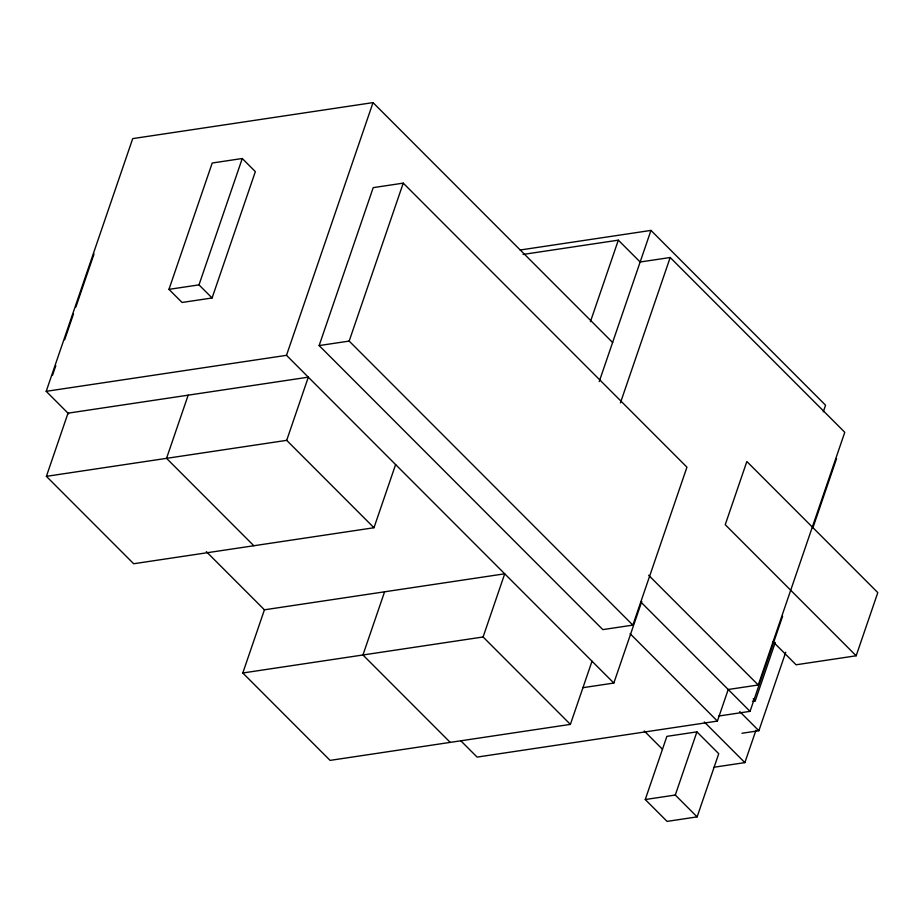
<?xml version="1.0" encoding="UTF-8"?>
<svg xmlns="http://www.w3.org/2000/svg" width="924" height="924" viewBox="0 0 924 924"><rect width="100%" height="100%" fill="white"/><g stroke="black" fill="none" stroke-linecap="round" stroke-linejoin="round"><path stroke-width="1.39" d="M68.63 413.779L46.2 391.326L132.721 138.612L373.019 102.61L612.658 342.538M52.529 375.19L55.798 365.661M64.645 339.789L73.504 313.917M75.837 307.114L94.017 254.008M46.396 476.345L68.018 413.167L308.316 377.165L286.694 440.344L46.396 476.345L133.68 563.744L373.977 527.743L395.611 464.564M168.965 289.362L212.22 163.017L242.261 158.512L255.347 171.621L212.093 297.978L182.051 302.471L168.965 289.362L198.995 284.869L212.093 297.978M198.995 284.869L242.261 158.512M188.173 395.172L166.539 458.35L253.834 545.738M46.2 391.326L286.498 355.324L373.019 102.61M319.138 345.576L373.215 187.641L403.245 183.137L686.948 467.174L632.871 625.109L602.829 629.614L319.138 345.576L349.168 341.083L632.871 625.109M349.168 341.083L403.245 183.137M242.804 672.984L264.426 609.805L504.723 573.804L483.09 636.982L242.804 672.984L330.087 760.383L570.385 724.381L592.018 661.203M384.58 591.81L362.947 654.989L450.242 742.376M590.424 321.679L618.329 240.159L640.159 262L670.189 257.507L844.779 432.293L758.258 684.996L728.216 689.5L717.405 721.09L477.107 757.091L460.868 740.829M599.226 381.566L650.97 230.411L825.559 405.209L823.296 411.792M620.42 402.876L670.189 257.507M582.559 687.733L613.836 683.055L641.753 601.536M645.252 799.537L666.885 736.359L696.915 731.866L718.745 753.707L697.112 816.885L667.082 821.39L645.252 799.537L675.294 795.033L697.112 816.885M675.294 795.033L696.915 731.866M718.756 716.031L750.045 711.353L782.605 616.239M812.843 527.939L836.567 458.639M752.413 701.293L755.243 700.866L775.248 642.446M714.136 767.22L744.871 762.612L755.924 730.353M741.972 733.263L758.87 730.734L785.746 652.217M856.167 655.786L877.8 592.607L746.858 461.515L725.236 524.693L856.167 655.786L796.095 664.783L772.926 641.591M520.154 250.011L650.97 230.411M523.065 254.435L618.329 240.159M648.636 575.248L758.258 684.996M753.21 698.833L755.243 700.866M640.933 602.101L750.045 711.353M739.731 711.572L758.87 730.734M630.11 633.691L717.405 721.09M704.273 721.956L744.871 762.612M286.498 355.324L613.836 683.055M644.201 730.965L662.473 749.249M286.694 440.344L373.977 527.743M483.09 636.982L570.385 724.381M206.306 551.616L264.426 609.805"/></g></svg>
